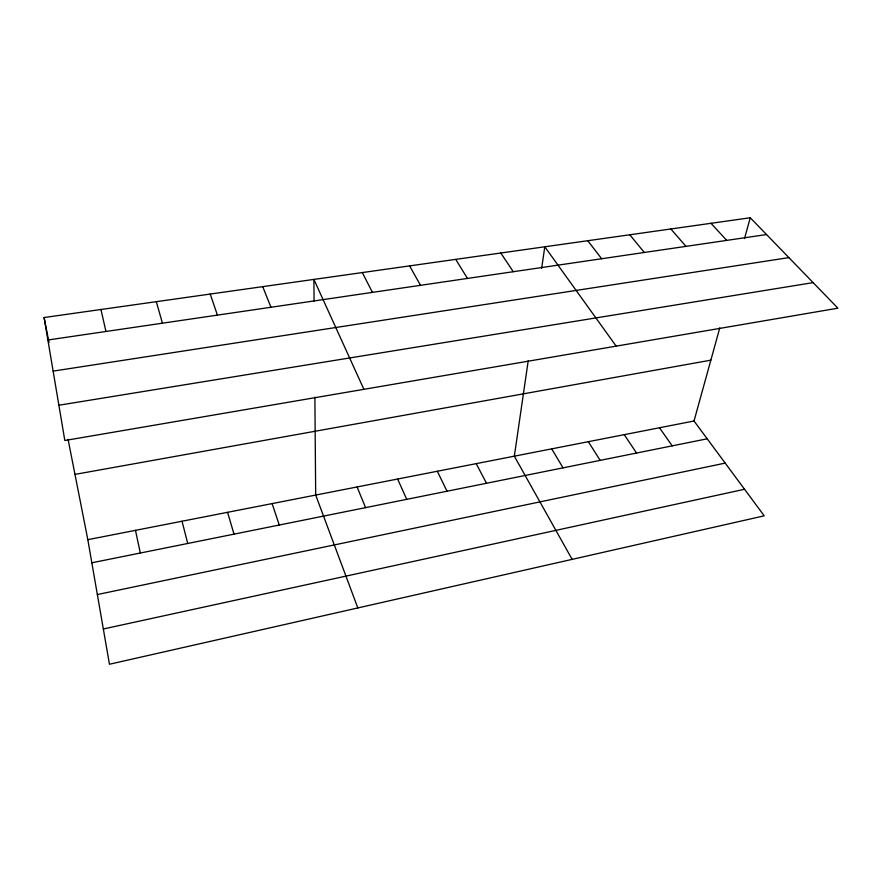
<?xml version="1.0" encoding="UTF-8"?>
<svg xmlns="http://www.w3.org/2000/svg" width="882" height="882" viewBox="0 0 882 882"><rect width="100%" height="100%" fill="white"/><g stroke="black" fill="none" stroke-linecap="round" stroke-linejoin="round"><path stroke-width="1.32" d="M528.23 360.65L514.338 456.181L572.131 559.375M541.647 268.36L544.789 246.784L616.165 346.141M68.068 439.291L87.825 539.674L109.456 664.245L764.22 515.827L694.024 421.001L719.789 327.883M744.507 238.559L750.262 217.755L44.1 317.531L64.827 440.515L837.9 308.182L750.262 217.755M103.337 628.987L744.551 489.267M97.362 594.545L725.191 463.105M91.838 562.793L707.199 438.806M87.825 539.674L694.024 421.001M74.981 474.395L710.859 360.165M58.885 405.235L813.127 282.615M53.129 371.124L788.894 257.61M47.882 340L766.546 234.546M711.002 223.3L726.724 240.389M670.849 228.978L685.987 246.365M629.792 234.777L644.312 252.484M587.776 240.709L601.656 258.746M659.471 427.759L672.216 445.851M624.247 434.661L636.539 453.039M500.789 253.002L513.269 271.711M588.327 441.695L600.157 460.371M455.74 259.363L467.46 278.436M551.702 448.861L563.036 467.857M409.601 265.89L420.516 285.327M476.214 463.645L486.489 483.27M362.326 272.56L372.413 292.383M437.318 471.253L447.031 491.23M363.891 389.315L313.893 279.407L314.08 301.038M397.617 479.025L406.734 499.344M357.078 486.963L365.578 507.635M262.726 286.639L270.95 307.267M357.827 607.952L315.69 495.067L314.874 397.132M210.214 294.059L217.424 315.128M272.119 503.6L279.274 525.022M227.589 512.321L234.006 534.15M156.312 301.677L162.442 323.187M182.045 521.229L187.712 543.477M100.956 309.494L105.95 331.478M135.475 530.347L140.326 553.025M44.1 317.531L49.017 342.525"/></g></svg>
